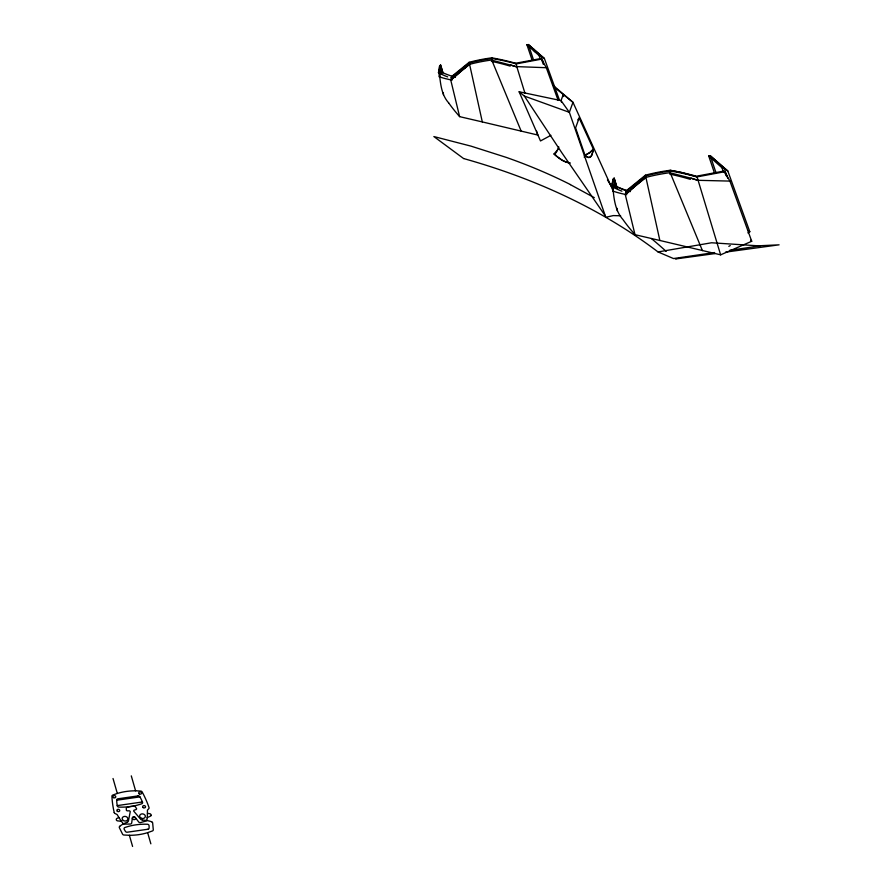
<?xml version="1.0" encoding="UTF-8"?>
<svg xmlns="http://www.w3.org/2000/svg" width="891" height="891" viewBox="0 0 891 891"><rect width="100%" height="100%" fill="white"/><g stroke="black" fill="none" stroke-linecap="round" stroke-linejoin="round"><path stroke-width="1.34" d="M521.202 131.211L491.799 60.176L491.709 57.848A145.879 115.563 -1.1 0 0 469.134 62.303L482.309 121.922L537.819 135.042L536.605 131.111M645.418 175.182L659.852 240.47L720.63 254.837L751.714 241.272L729.929 181.096L724.628 171.74L722.969 171.228L696.339 176.218A230.702 184.994 -11.1 0 0 670.155 170.281A159.745 126.544 -1.1 0 0 645.418 175.182L626.217 190.808L625.326 194.806L635.005 234.689L659.852 240.47M469.134 62.303L451.592 76.57L450.79 80.223L459.622 116.643L482.309 121.922M577.858 119.817L579.139 118.013L593.384 149.176L593.027 151.236M584.396 155.502L589.653 152.717L593.384 149.176L592.092 154.399A43.826 10.458 78.2 0 1 588.049 157.462L585.231 155.847L575.586 127.914L579.139 118.013M439.731 75.089L439.619 65.979L440.566 64.954L442.883 72.661L440.566 64.954L441.557 73.741M439.619 75.579C440.633 84.979 441.903 95.415 448.63 102.844M613.275 188.914L613.108 179.202L614.144 178.089L617.185 188.213L614.144 178.089L615.224 187.711M613.108 189.727C614.044 200.063 615.659 211.423 622.976 219.587A188.257 109.459 20.5 0 0 630.171 228.976L635.005 234.689M592.994 151.381L591.813 155.012A42.556 10.146 78.1 0 1 589.92 157.228L587.782 157.373L585.231 155.847A30.294 26.129 12.3 0 1 584.162 157.094M441.101 72.249L440.143 73.118L439.319 77.06L438.751 69.832L439.619 65.979L441.813 73.285M626.217 190.808L614.723 186.074L613.676 187.032L612.763 191.342L612.15 183.435L613.108 179.202L613.587 180.806M558.813 146.926L557.588 149.844M557.22 150.646L556.196 152.573M558.267 148.997L554.068 153.898L555.06 154.845M593.384 149.176L589.853 152.561L585.677 155.023M451.347 79.7L450.79 80.223L455.613 75.88M451.637 79.444L463.676 69.041M451.08 77.673L469.089 62.994A148.597 114.093 -1.9 0 1 491.787 58.516M625.649 192.011L645.374 175.939A162.73 124.929 -1.9 0 1 670.221 171.039L670.143 170.315L681.459 172.498L697.063 176.897L720.63 254.837M455.891 75.624L456.76 74.877M457.038 74.621L457.907 73.875M633.122 187.856L625.326 194.806L634.381 186.787M458.186 73.63L460.202 71.915M633.434 187.589L644.794 178.289M634.693 186.52L635.639 185.718M460.491 71.681L461.36 70.946M635.951 185.451L636.909 184.649M461.649 70.712L462.518 69.988M637.221 184.392L638.179 183.602M462.808 69.754L467.396 66.057M638.491 183.346L639.448 182.555M463.966 68.807L464.991 67.983M639.76 182.299L640.874 181.396M465.135 67.861L466.149 67.048M641.041 181.274L642.155 180.372M466.294 66.925L469.223 64.631L468.633 65.088M642.311 180.249L645.518 177.732L644.872 178.233M467.541 65.945L468.488 65.199M714.281 172.486L708.724 155.992L710.272 155.747L727.813 170.983L749.799 231.727L747.905 232.919M728.816 246.384L730.264 245.56M550.894 135.321L540.492 140.956L519.13 91.773L561.04 100.605L569.36 112.322L605.791 217.281L613.298 215.589L620.626 215.778M118.871 817.448L116.788 818.506A1.994 1.604 8.1 0 0 116.409 819.007A1.76 1.426 8.1 0 0 116.632 820.388A2.294 1.86 8.1 0 0 116.955 820.611A1.938 1.57 8.1 0 0 117.322 820.834L121.477 821.324M147.193 817.626L150.735 816.022A1.938 1.57 8.1 0 0 150.958 815.722A2.294 1.86 8.1 0 0 151.08 815.41M491.721 57.826A210.677 168.934 -11.1 0 1 515.622 63.261L539.946 58.695L541.472 59.151L546.306 67.705L558.145 100.416M515.633 63.25L516.301 63.874L541.472 59.151L543.321 64.341M463.832 158.609C533.286 178.089 600.4 208.149 658.026 251.941L711.53 242.775L759.834 245.927M532.016 59.831L526.937 44.773L528.363 44.55L544.379 58.461L559.437 100.07M714.604 252.532L673.485 258.546L658.104 251.964M729.673 250.326L761.694 245.649L779.09 244.825L725.53 252.142M116.699 800.229L139.92 796.888M117.211 805.609L142.426 801.978M675.367 258.98L675.957 258.902M676.314 258.858L714.827 253.601M515.689 66.591L546.306 67.705M693.354 178.913L697.709 180.305L729.929 181.096M147.438 813.338L149.944 813.728A1.994 1.604 8.1 0 1 150.568 814.096A1.76 1.426 8.1 0 1 151.136 815.421M526.937 44.773L539.088 55.565L540.971 55.688L544.379 58.461M708.724 155.992L722.022 167.809L724.093 167.942L727.813 170.983M570.207 163.053L565.941 162.017A19.892 17.163 12.3 0 1 564.426 161.382L563.914 161.148A26.641 22.988 12.3 0 1 560.372 159.099L559.86 158.754A39.427 34.014 12.3 0 1 556.329 155.981L554.068 153.898A60.254 5.402 -77.9 0 0 555.605 153.452M491.799 60.176L512.503 65.589M670.221 171.039L670.244 172.854L691.171 178.256M510.71 65.032L515.343 66.469M690.948 178.178L697.698 180.283M691.605 178.378L692.908 178.779M512.904 65.711L514.096 66.09M514.497 66.212L516.88 66.959L524.933 93.165M519.13 91.773L524.365 96.072L569.36 112.322L572.98 102.32L553.489 85.681M570.429 184.671L594.297 197.646M749.799 231.727L748.306 230.802M556.073 155.758L562.143 160.213L566.442 162.195A15.626 13.476 12.3 0 0 569.705 162.997M463.61 158.553L433.861 136.546L470.971 146.124L506.099 157.339A530.49 431.946 -8.3 0 1 570.496 184.593M555.071 87.853L572.98 102.32L613.409 191.275M750.768 240.202L751.714 241.272M459.622 116.643L455.201 111.431A171.907 99.959 20.5 0 1 448.63 102.844M604.889 215.277L561.753 152.639L524.365 96.072M607.439 179.915L611.594 186.687M670.244 172.854L702.431 250.638M726.031 175.65L724.628 171.74L697.063 176.897A233.453 194.104 -13.9 0 0 670.232 171.005M727.702 178.167L724.093 167.942L710.272 155.747L715.874 172.364M722.022 167.809L723.447 171.852M543.61 63.161L540.971 55.688L528.363 44.55L533.475 59.73M539.088 55.565L540.391 59.263M533.787 49.217L534.611 51.633M614.545 184.003L615.024 185.606M563.535 96.573L563.079 94.992L561.04 100.605L561.497 102.187M131.289 775.872L135.588 790.796M147.639 832.651L150.857 843.822M113.023 778.5L117.322 793.424M129.373 835.279L132.592 846.45M612.15 183.435L612.763 186.152M438.751 69.832L439.597 73.563M516.301 63.874L516.88 66.959M617.24 210.777L617.185 208.371M443.395 94.802L443.35 92.608M651.366 238.521A469.724 383.386 -8.6 0 1 666.167 251.407M556.24 155.624A49.584 42.779 12.3 0 1 555.227 154.711M452.105 80.123A177.376 19.357 -1 0 1 440.076 77.027M455.379 77.305A188.224 31.285 0.5 0 1 443.362 72.951M447.683 76.904A189.126 32.8 -0.5 0 1 438.272 72.405M491.799 58.494A213.183 177.253 -13.9 0 1 516.29 63.896M469.145 64.453A148.641 121.209 -0.2 0 1 491.765 59.987M491.375 61.323A222.394 182.599 -7.4 0 1 510.187 66.112M626.763 194.695A194.238 21.206 -1 0 1 613.598 191.309M630.349 191.61A206.122 34.259 0.5 0 1 617.196 186.843M669.776 174.113A243.533 199.963 -7.4 0 1 690.369 179.358M645.44 177.532A162.763 132.737 -0.2 0 1 670.199 172.642M621.929 191.175A207.102 35.918 -0.5 0 1 611.627 186.252M151.593 821.758A1.637 1.325 8.1 0 1 152.651 822.905L153.285 829.766A1.637 1.325 8.1 0 1 152.461 830.935L147.416 832.729A51.878 41.855 8.1 0 1 129.618 835.29L123.983 835.023A1.637 1.325 8.1 0 1 122.568 834.176L119.372 827.694A1.637 1.325 8.1 0 1 119.706 826.347M142.538 820.088A25.783 20.805 8.1 0 1 151.604 821.736M119.684 826.325A25.783 20.805 8.1 0 1 127.123 822.304M114.226 812.559A133.294 107.566 8.1 0 1 111.921 796.276A1.637 1.325 8.1 0 1 112.734 795.095L116.03 793.881A52.168 42.1 8.1 0 1 137.025 790.852L140.733 791.074A1.637 1.325 8.1 0 1 142.148 791.921A133.294 107.566 8.1 0 1 149.02 807.558A1.637 1.325 8.1 0 1 148.83 808.605L148.029 809.529A17.04 13.755 8.1 0 1 147.75 809.819A1.637 1.325 8.1 0 0 147.405 810.665A80.569 65.021 8.1 0 1 146.892 820.01A1.637 1.325 8.1 0 1 146.001 821.023L140.589 822.571A1.637 1.325 8.1 0 1 138.662 821.925L135.332 817.582A1.637 1.325 8.1 0 0 132.358 818.005L131.701 822.928A1.637 1.325 8.1 0 1 130.286 824.052L124.45 824.119A1.637 1.325 8.1 0 1 123.047 823.451A80.569 65.021 8.1 0 1 117.4 814.987A1.637 1.325 8.1 0 0 116.643 814.296A17.04 13.755 8.1 0 1 116.331 814.151L114.984 813.472A1.637 1.325 8.1 0 1 114.237 812.559M134.363 806.355A15.18 12.251 8.1 0 0 127.146 807.391A1.637 1.325 8.1 0 0 126.31 808.839C125.575 812.737 129.785 809.418 130.275 811.59L128.449 820.878A2.461 1.982 8.1 0 1 127.112 822.282M142.538 820.065A2.461 1.982 8.1 0 1 140.533 819.141L133.706 811.1C132.748 809.206 138.796 810.676 135.833 807.469A1.637 1.325 8.1 0 0 134.263 806.366M137.982 795.908L117.946 798.793A1.637 1.325 8.1 0 0 116.688 800.04A60.944 49.183 8.1 0 0 117.256 805.843A1.637 1.325 8.1 0 0 118.882 807.079A52.48 42.356 8.1 0 0 130.598 806.522A52.48 42.356 8.1 0 0 141.702 803.782A1.637 1.325 8.1 0 0 142.527 802.212A60.944 49.183 8.1 0 0 139.831 796.71A1.637 1.325 8.1 0 0 137.982 795.908M147.839 829.254L127.313 832.205A1.637 1.325 8.1 0 1 125.52 831.481A23.233 18.744 8.1 0 1 124.172 829.142A1.637 1.325 8.1 0 1 124.974 827.494A52.357 42.245 8.1 0 1 147.383 824.253A1.637 1.325 8.1 0 1 149.031 825.567A23.233 18.744 8.1 0 1 149.087 828.095A1.637 1.325 8.1 0 1 147.839 829.254M139.286 793.892A1.437 1.158 8.1 0 0 141.569 793.235A1.437 1.158 8.1 0 0 139.609 791.91A1.437 1.158 8.1 0 0 139.286 793.892M113.491 797.612A1.437 1.158 8.1 0 0 115.763 796.922A1.437 1.158 8.1 0 0 113.77 795.63A1.437 1.158 8.1 0 0 113.491 797.612M133.004 819.308A1.637 1.325 8.1 0 0 135.61 818.539A1.637 1.325 8.1 0 0 133.36 817.047A1.637 1.325 8.1 0 0 133.004 819.308M140.767 817.96A2.862 2.317 8.1 0 0 145.322 816.624A2.862 2.317 8.1 0 0 141.379 813.995A2.862 2.317 8.1 0 0 140.767 817.96M123.292 820.477A2.862 2.317 8.1 0 0 127.847 819.13A2.862 2.317 8.1 0 0 123.905 816.512A2.862 2.317 8.1 0 0 123.292 820.477M117.4 811.333A1.437 1.158 8.1 0 0 119.706 810.721A1.437 1.158 8.1 0 0 117.779 809.362A1.437 1.158 8.1 0 0 117.4 811.333M143.206 807.614A1.437 1.158 8.1 0 0 145.523 807.012A1.437 1.158 8.1 0 0 143.607 805.642A1.437 1.158 8.1 0 0 143.206 807.614"/></g></svg>
